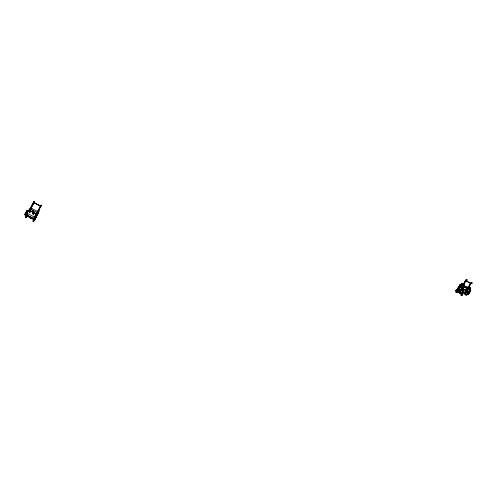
<?xml version="1.0" encoding="UTF-8"?>
<svg xmlns="http://www.w3.org/2000/svg" width="497" height="497" viewBox="0 0 497 497"><rect width="100%" height="100%" fill="white"/><g stroke="black" fill="none" stroke-linecap="round" stroke-linejoin="round"><path stroke-width="0.75" d="M33.2 211.728L32.423 211.132L32.069 211.902L32.721 210.933M32.367 213.586L33.566 214.219L32.367 213.542L32.777 212.859L33.976 213.542L32.777 212.859M34.386 218.463L34.399 217.052L36.269 213.952L28.677 209.908L26.788 213.014L26.875 215.182L33.703 218.804M36.244 215.387L36.269 213.952M465.018 292.447L462.676 292.944M462.875 288.931L459.986 289.745C460.06 289.037 459.209 290.503 457.905 290.161M467.82 291.466L467.932 291.279M468.093 291.72L468.28 291.273L468.155 291.714M467.037 291.199C468.068 290.273 465.838 291.441 467.894 291.677M461.75 288.049L461.986 287.657M460.818 287.502C461.061 286.384 461.899 288.695 460.818 287.365M461.054 287.67C461.862 286.67 459.973 287.999 461.85 288.136M31.348 208.231L31.044 208.976M30.578 218.761L30.242 218.525L30.876 218.581L30.267 218.562L30.392 218.121L30.963 218.68M31.659 208.454L31.559 208.734M458.967 286.918A1.18 0.534 -58 0 0 458.501 287.502L456.78 290.534L456.849 290.124L459.396 289.863L459.458 289.453M461.769 293.441L463.477 290.422A1.18 0.54 -57.9 0 1 464.142 289.683L463.912 289.552A1.18 0.54 -57.9 0 0 463.26 290.279L461.539 293.305L463.409 290.267A0.919 0.422 -57.9 0 1 463.825 289.794L462.987 292.845L462.061 293.162L464.403 292.789L464.21 292.429L462.906 292.677L464.086 289.459M459.166 289.732L462.645 288.794M38.505 212.43L38.294 210.368L38.132 212.387M38.462 211.461L39.052 211.175L38.741 211.008L38.07 212.523M35.989 214.306L36.293 214.468L36.039 214.201L41.058 205.354L41.369 205.59L40.984 205.093L38.462 210.082L38.778 211.834L38.306 212.84M31.441 206.342L31.758 206.51L34.2 202.211L33.945 201.328L31.441 206.342L32.019 206.286L31.765 206.696M33.088 211.641C32.858 210.33 33.405 211.722 33.05 211.02M33.342 221.09L33.547 220.854M33.485 221.028L33.721 220.823M34.927 218.978L34.747 218.842M34.933 217.816L34.995 218.879L34.43 219.767L34.815 218.786L34.653 219.345M25.005 214.219L24.893 214.679L25.21 214.406M27.41 210.914L25.285 214.89L26.819 212.791M27.552 210.858L27.304 210.386M27.72 210.945L27.167 210.983M31.597 206.802L31.156 206.764L33.61 202.453L40.947 206.367L41.375 205.522L37.94 211.728L30.597 207.746L31.274 206.634L31.597 206.802L30.92 207.994L33.976 202.627L40.63 206.199L40.45 206.59M35.368 217.636L35.598 217.201L35.057 218.189M36.02 215.039L36.71 213.872L36.387 213.704L35.97 214.393L36.113 214.853L37.983 211.585M35.051 218.587L35.709 217.568M31.789 208.299L31.51 207.963L30.963 209.131M468.317 291.484L468.311 290.956L467.882 291.13M467.658 291.503L467.72 291.919L468.205 291.671M461.607 287.968C461.44 289.242 462.999 287.055 461.93 287.496M25.819 217.338L25.974 216.854M26.26 216.406L25.9 217.146M26.204 216.456L26.552 215.841M26.254 217.121L26.204 217.469L26.583 217.052M26.54 216.12L26.676 215.816M34.038 201.627L33.61 202.453M464.005 289.695L467.975 288.863L468.454 287.943M459.098 286.552C459.321 287.309 458.799 286.086 460.191 286.328M467.087 290.279L467.497 290.372L467.087 290.279L467.783 289.117C466.217 290.633 467.484 292.236 467.286 290.503M462.03 287.428L462.533 286.042L462.291 287.471L462.949 286.135M33.653 220.904L33.529 221.333M466.888 291.285L466.602 292.354L466.925 291.459M467.273 290.236L468.596 287.937M467.466 290.465L467.969 289.074M467.689 291.745L467.832 292.112L467.689 291.745L464.21 292.429L464.403 292.789M34.268 219.804L34.436 219.425M34.2 220.121L34.529 219.5M34.759 219.109L34.92 218.624M464.055 289.925A0.919 0.422 -57.9 0 0 463.633 290.397L461.968 292.795L462.757 292.714L463.825 289.794M462.906 292.677L464.366 289.453M466.285 289.211L466.515 289.068M37.343 214.542C35.678 215.692 38.014 214.996 38.288 212.952M461.054 286.148L461.508 286.142M461.67 288.39L461.57 289.416L462.086 288.477M463.552 283.452L460.849 284.346L460.992 283.967L463.552 283.452L463.651 283.942A4.305 1.945 -57.9 0 1 461.328 290.416A4.305 1.945 -57.9 0 1 458.806 288.123A4.305 1.945 -57.9 0 1 463.689 283.949L465.745 280.538A0.733 0.329 -57.5 0 1 466.354 279.985L467.124 279.917L465.658 280.407L463.154 284.955L463.546 285.048L462.98 286.129L459.762 286.806M462.21 287.39L463.347 284.862M457.762 289.801L458.843 286.881L457.992 289.931L456.979 289.888L458.65 287.483A0.919 0.416 -58 0 1 458.979 287.086M456.178 291.056L458.271 287.384A1.18 0.534 -58 0 1 458.93 286.639L459.247 285.775A1.311 0.59 -57.9 0 1 460.415 284.446L464.036 283.862M460.005 289.521L457.911 289.763L459.595 285.346A1.05 0.472 -57.9 0 1 460.334 284.675L462.34 284.247M458.141 289.894L459.626 285.868A1.05 0.472 -57.9 0 1 460.557 284.806L461.893 284.526M25.117 213.909L25.111 214.431M27.192 211.076L27.329 210.43L26.931 210.865M30.218 209.548L29.901 209.896L30.062 209.628M30.348 210.983L30.075 210.685M37.213 213.269L37.213 213.778L37.374 213.511M33.603 218.612L33.448 219.239L34.299 218.189M34.187 218.928L34.032 219.556L34.591 218.935M34.399 218.487L33.864 219.854L34.914 218.456L34.504 219.363M35.852 215.294L35.511 216.077M36.455 215.741L36.859 214.654L36.877 215.431M36.38 216.17L36.629 215.406L36.02 216.145M36.604 216.288L36.89 215.605L36.349 215.387M467.776 288.937L470.678 283.358L471.144 282.799L472.15 282.874L471.659 283.135M472.15 282.874L470.939 283.439L468.336 287.862M463.807 283.725L465.472 280.488A0.733 0.329 -57.5 0 1 466.124 279.848L466.254 280.215L466.124 279.848L467.124 279.917M25.813 216.885L25.981 216.562M471.044 283.029L472.051 283.104L471.436 282.998M26.08 216.617L25.794 217.09M466.354 279.985L463.546 285.048M466.894 279.78L467.025 280.146M31.696 208.554L31.106 209.616M33.268 220.494L33.274 221.159M33.324 221.035L34.287 219.245L34.2 219.643L34.641 219.512M33.535 220.637L33.256 221.426L33.926 220.836M33.492 220.935L33.653 220.612M33.591 220.991L33.902 220.388M34.628 219.245L35.014 218.761M34.759 219.401L34.92 219.078M25.024 214.039L25.304 213.505M25.353 214.033L25.54 213.629M26.043 212.635L26.36 212.101M27.099 211.206L26.676 212.076M33.007 211.368L33.293 211.256M34.355 219.015L34.877 218.015M34.585 219.14L34.865 218.605M36.101 216.388L36.635 215.021L36.163 215.592M36.188 216.568L36.467 216.04M36.418 216.692L36.648 215.779M30.056 209.479L30.211 209.958M38.567 212.405L38.139 213.145M37.374 213.368L36.896 213.505M25.931 216.624L26.844 215.033M26.024 216.81L26.223 216.332M26.838 215.406L27.074 215.002L26.496 216.176L27.055 215.244M26.291 216.953L26.708 216.207M26.521 216.543L26.105 217.655L26.416 217.27M26.968 215.642L27.161 215.294M32.827 211.529L32.423 211.132M33.423 220.19L32.957 221.252L33.436 221.053M33.69 220.326L33.224 221.053M33.61 220.674L33.796 220.333M33.709 220.73L34.063 220.078M34.473 219.556L34.703 219.146M34.517 219.624L34.703 219.283M34.616 219.68L35.312 218.618M468.69 286.912L470.535 283.352A0.733 0.335 -57.4 0 1 471.144 282.805M25.229 213.592L25.546 213.033M25.776 213.157L25.123 214.803L25.757 214.064M26.987 211.517L26.397 212.579M26.906 212.2L27.142 211.734M30.659 207.721L30.025 208.827L30.267 210.983L29.863 209.038L30.634 207.678M33.69 218.32L34.38 217.108M34.076 217.661L33.274 219.537L33.628 219.214M34.274 218.637L35.299 216.798M34.56 218.574L35.157 217.512M34.79 218.699L35.107 218.14M36.219 216.245L35.529 217.444M35.946 217.034L36.262 216.475M36.175 217.158L36.492 216.599M470.485 283.439L467.745 288.726L465.565 289.384L468.006 289.068M36.902 214.505L37.051 212.561L36.902 214.505L37.381 214.412L37.374 212.728L30.342 209.013L30.429 210.759L37.381 214.412M459.023 286.781L462.726 285.787L463.204 284.868M463.608 284.11L463.154 284.955M467.975 288.863L462.949 285.93L460.557 286.458L462.956 285.924L465.701 280.625L470.609 283.47L470.317 283.768L470.535 283.352L465.745 280.538M463.912 284.098L463.384 285.092L463.912 284.098L463.533 283.775M463.987 285.44L468.18 287.9L468.702 286.906L468.857 287.185M30.659 218.444L30.491 218.717M468.41 288.03L468.932 287.042L465.627 287.502M31.448 209.069L31.013 209.846M26.186 216.363L26.633 215.686M26.807 215.947L27.006 215.605M26.9 215.984L27.285 215.269M27.397 215.735L26.968 216.499M33.367 220.239L33.603 219.848M33.759 220.364L33.964 220.022M34.653 219.649L33.895 220.917M34.92 219.568L34.703 219.717M33.709 219.624L27.099 216.127L27.552 215.3M30.342 217.841L30.795 217.015M30.423 217.885L30.876 217.059M37.169 214.822L34.368 219.972L34.821 219.5L27.292 215.835L27.099 216.127M25.49 213.076L26.757 211.032M25.72 213.201L26.086 212.554M26.956 212.157L26.006 213.76M31.031 209.094L30.808 209.485M26.788 213.058L25.875 215.207L27.08 213.654M34.579 218.053L34.927 217.425M35.672 217.531L35.995 216.99M35.896 217.655L36.225 217.108M37.623 211.56L38.294 210.368M37.94 211.728L38.617 210.535L38.201 210.542M462.061 293.162L461.464 294.131L455.749 290.795L456.383 290.875M30.92 207.914L29.323 210.635M31.473 206.938L34.355 201.776L33.945 201.328M40.617 206.292L34.038 202.521M37.865 212.977L37.952 213.536M33.579 219.86L33.802 219.469M33.839 220.128L34.336 219.37M34.044 220.084L34.268 219.78M34.324 219.879L33.877 220.631M34.368 219.929L33.976 220.581M26.26 215.971L26.459 215.636M26.72 215.891L26.329 216.543M26.9 215.822L26.428 216.599M26.931 215.978L26.484 216.723M41.058 205.354L40.891 205.646L40.984 205.093M41.301 205.261L41.176 205.665M34.336 217.108L36.051 214.704M40.86 205.491L41.375 205.522M34.622 217.68L34.945 217.133M35.132 217.512L35.461 216.965M35.598 218.202L35.921 217.655M33.877 201.875L34.2 202.037L34.268 201.502M25.794 212.523L26.124 211.977M458.632 292.484L459.042 291.807L457.346 290.851M461.241 287.514L462.073 287.912M34.38 219.171L35.119 217.941M33.2 211.548L32.845 212.132M31.485 217.879C31.466 219.183 29.677 218.239 30.727 217.475M30.379 218.22L30.733 217.643M33.566 214.219L33.976 213.499M30.472 211.641L30.062 212.362L28.863 211.722L29.273 211.001L30.472 211.685L29.273 211.001M36.387 213.704L36.89 212.878L37.213 213.045M39.027 210.02L38.462 210.262L39.027 210.02L39.052 211.175M36.312 215.481L37.642 213.294L37.958 213.455L36.536 215.804M29 210.467L29.863 209.057L30.224 210.256L30.025 208.827M33.839 220.084L33.405 220.805M30.267 210.983L30.068 209.777L30.385 209.945M459.414 292.056L459.147 292.484L458.128 292.18L459.085 292.745C459.073 291.031 462.688 293.168 461.527 293.87L455.532 290.403L455.774 290.764M457.911 291.789L458.153 292.149L455.445 290.546M458.582 292.447L459.042 291.807M26.565 215.686L26.763 215.369M26.565 215.717L26.863 215.319M26.9 215.866L27.335 215.145M26.745 216.866L26.968 216.462M35.293 216.878L36.008 215.717M35.455 217.015L35.778 216.456M34.914 218.705L36.306 216.139M35.685 217.139L36.561 215.804M35.374 218.034L34.753 219.028M35.604 218.152L34.734 219.481M26.353 212.151L26.683 211.592M26.329 213.201L25.701 214.195M30.659 218.581L31.125 218.556M33.666 220.948L33.902 220.544M33.79 220.861L33.995 220.531M26.142 216.822L26.341 216.493M26.242 216.878L26.447 216.543M26.266 217.04L26.503 216.636M26.534 217.177L26.77 216.779M26.745 215.425L26.95 215.089M35.616 216.363L36.293 215.331M35.747 216.549L36.076 216.015M34.871 218.487L34.498 219.146L34.678 218.873M35.026 216.046L35.324 215.611M26.422 211.56L27.012 210.697M26.652 211.685L26.987 211.157M33.827 220.786L33.784 221.035M26.813 215.114L27.136 214.679M26.316 216.916L25.838 217.512L25.863 217.059M26.931 211.287L27.441 210.616M461.39 286.073L461.415 286.458M466.198 289.26L466.596 289.142M33.082 221.221L33.299 220.898M33.342 221.358L33.678 220.985M34.541 219.693L34.815 219.32M33.995 219.767L34.858 218.674M26.024 216.94L25.875 217.295M461.098 287.651L461.943 288.086M27.111 210.678L27.565 210.554M469.777 287.409L470.025 287.589M459.539 285.433L462.117 284.787M459.694 289.621L461.843 289.142M468.019 287.049L465.403 287.365A1.311 0.596 -57.8 0 0 465.049 287.546M468.435 286.75L469.056 286.8L470.715 283.576A0.733 0.335 -57.4 0 1 471.373 282.936M461.856 283.973L463.142 283.712M457.911 289.763L459.433 289.639M464.012 289.471L467.745 288.726M464.776 292.534L467.919 291.876M464.956 292.46L463.136 292.808M464.937 292.683L467.832 292.112M32.435 211.256L33.2 211.635M468.628 287.049L468.994 287.185M456.905 290.552L456.557 290.403L456.252 291.099L455.749 290.795M456.557 290.403L458.42 287.353A0.919 0.416 -58 0 1 458.843 286.881M34.821 219.146L34.498 218.978M467.329 290.714L468.168 291.223M27.869 215.468L33.864 218.63M38.462 211.666L38.778 211.834M38.306 211.927L38.617 212.095M29.863 209.144L30.187 209.318M37.058 213.486L37.219 214.673M29.453 209.722L29.777 209.889M36.486 213.455L36.809 213.623M29.36 209.97L29.677 210.144M26.788 213.014L34.399 217.052M30.379 218.053L31.137 218.456M28.863 211.679L30.062 212.362M33.784 201.602L34.113 201.77M40.829 205.36L41.214 205.795M30.758 218.425L30.392 218.164M459.843 287.049L462.222 288.434M460.874 287.925L461.937 288.521M466.702 291.329L467.758 291.925M458.694 292.267L460.471 293.305M466.205 287.024L466.062 287.409M461.328 287.322L462.123 287.788M467.385 290.807L468.174 291.323M461.309 287.384L462.104 287.85M467.36 290.925L468.155 291.385M467.292 291.056L468.124 291.453M461.197 287.57L461.993 288.036M467.248 291.112L468.044 291.571M467.149 291.192L467.994 291.621M458.93 286.639L459.476 285.905A1.311 0.59 -57.9 0 1 460.644 284.582M461.527 293.87L460.955 293.826L461.464 294.131M461.067 293.646L458.364 292.05L458.601 292.41M455.532 290.403L455.861 290.615M36.48 214.909L36.126 214.741L36.529 214.959M27.08 213.735A2.796 0.317 -59.8 0 1 25.664 215.412A2.796 0.317 -59.8 0 1 27.118 212.424A2.796 0.317 -59.8 0 1 28.534 210.753M25.484 214.872A2.796 0.323 -59.7 0 1 25.415 214.132A2.796 0.323 -59.7 0 1 27.347 210.89A2.796 0.323 -59.7 0 1 27.739 211.082M26.863 212.797A2.796 0.323 -59.7 0 1 26.49 213.418M462.427 293.441A1.274 0.584 -58.1 0 1 462.713 294.479A1.274 0.584 -58.1 0 1 461.489 295.678A1.274 0.584 -58.1 0 1 461.421 294.423M461.794 293.882A1.274 0.584 -58.1 0 1 462.005 293.671M457.433 290.528A1.28 0.578 -58.2 0 1 457.712 291.565A1.28 0.578 -58.2 0 1 456.494 292.77A1.28 0.578 -58.2 0 1 456.432 291.522M456.805 290.975A1.28 0.578 -58.2 0 1 457.016 290.764M459.563 290.838A3.771 1.708 -57.9 0 1 460.713 286.166A3.771 1.708 -57.9 0 1 464.068 285.042M464.161 285.632A3.771 1.708 -57.9 0 1 463.85 287.204M462.956 288.925A3.771 1.708 -57.9 0 1 459.961 291.043M470.261 288.67A3.765 1.739 -57.8 0 1 470.367 289.266M470.069 290.844A3.765 1.739 -57.8 0 1 466.677 294.64M465.745 294.448A3.765 1.739 -57.8 0 1 467.174 289.409M467.807 288.782A3.765 1.739 -57.8 0 1 469.994 288.26M463.055 284.004A4.299 1.945 -57.9 0 1 463.359 288.757A4.299 1.945 -57.9 0 1 458.924 290.621A4.299 1.945 -57.9 0 1 462.372 284.296M467.385 288.179A4.293 1.982 -57.8 0 1 470.069 290.198A4.293 1.982 -57.8 0 1 465.341 294.827A4.293 1.982 -57.8 0 1 466.658 288.894M469.23 287.626A4.293 1.988 -57.8 0 1 469.665 292.255A4.293 1.988 -57.8 0 1 465.155 294.404M465.043 293.721A4.293 1.988 -57.8 0 1 465.124 292.876M465.391 291.932A4.293 1.988 -57.8 0 1 465.826 290.95M467.801 288.422A4.293 1.988 -57.8 0 1 468.534 287.906M467.509 289.745A3.436 1.59 -57.8 0 1 470.429 289.621M470.156 291.056A3.436 1.59 -57.8 0 1 466.596 294.535A3.436 1.59 -57.8 0 1 466.975 290.434M469.988 290.956A3.436 1.59 -57.8 0 1 466.292 294.398A3.436 1.59 -57.8 0 1 467.161 289.869A3.436 1.59 -57.8 0 1 470.268 289.521M470.28 288.422A3.765 1.746 -57.8 0 1 469.721 292.311A3.765 1.746 -57.8 0 1 466.434 294.82M466.031 294.609A3.765 1.746 -57.8 0 1 466.36 291.167M467.453 289.571A3.765 1.746 -57.8 0 1 469.87 288.223M465.863 294.516A3.765 1.739 -57.8 0 1 467.615 289.136A3.765 1.739 -57.8 0 1 470.417 290.08M470.187 290.913A3.765 1.739 -57.8 0 1 466.267 294.721M27.571 215.381L27.161 216.12L27.577 215.307M32.92 211.182L32.609 211.088L32.92 211.182M37.213 212.958L36.89 212.778L37.213 213.965L37.213 212.946M461.036 289.894A3.771 1.702 -57.9 0 0 463.105 284.222A3.771 1.702 -57.9 0 0 458.824 287.881A3.771 1.702 -57.9 0 0 461.036 289.894M461.197 289.987A3.771 1.702 -57.9 0 0 463.266 284.315A3.771 1.702 -57.9 0 0 458.992 287.974A3.771 1.702 -57.9 0 0 461.197 289.987M461.806 295.299A1.274 0.584 -58.1 0 0 462.508 293.373A1.274 0.584 -58.1 0 0 461.061 294.591A1.274 0.584 -58.1 0 0 461.806 295.299M456.805 292.385A1.28 0.578 -58.2 0 0 457.513 290.459A1.28 0.578 -58.2 0 0 456.072 291.683A1.28 0.578 -58.2 0 0 456.805 292.385M461.315 290.062A3.771 1.708 -57.9 0 0 463.384 284.383A3.771 1.708 -57.9 0 0 459.104 288.043A3.771 1.708 -57.9 0 0 461.315 290.062M467.534 293.69A3.765 1.739 -57.8 0 0 469.578 288.012A3.765 1.739 -57.8 0 0 465.273 291.64A3.765 1.739 -57.8 0 0 467.534 293.69M461.03 289.67A3.442 1.553 -57.9 0 0 462.918 284.489A3.442 1.553 -57.9 0 0 459.017 287.825A3.442 1.553 -57.9 0 0 461.03 289.67M461.191 289.763A3.442 1.553 -57.9 0 0 463.08 284.588A3.442 1.553 -57.9 0 0 459.178 287.925A3.442 1.553 -57.9 0 0 461.191 289.763"/></g></svg>
